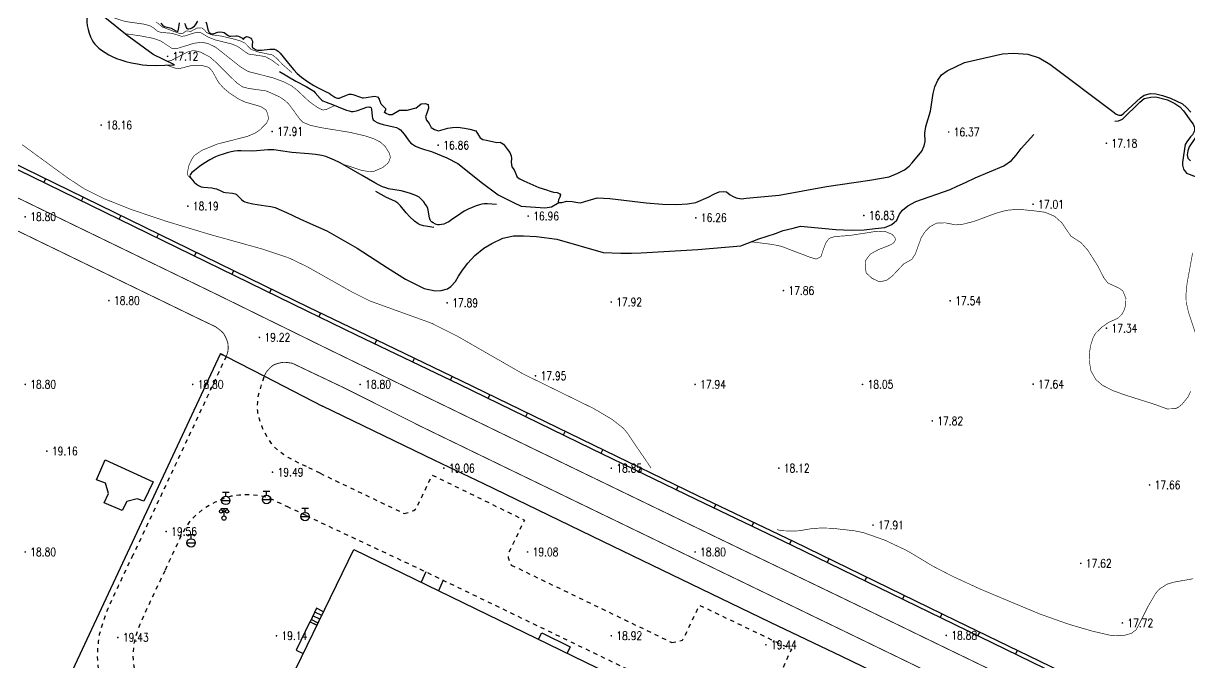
# Model space of a CAD drawing. Extents: x 404846 to 408477, y 3390929 to 3392894.
# Drawn here: x 407671.1 to 407810.4, y 3391741.2 to 3391817.5 of the extents above; entities that cross this region are included whole.
import ezdxf
from ezdxf.enums import TextEntityAlignment as Align

# ---------------------------------------------------------------- set-up
doc = ezdxf.new("R2010")
doc.units = 0
doc.header["$LTSCALE"] = 0.5
doc.linetypes.add('X6', pattern=[2, 1, -1])
doc.layers.get('0').update_dxf_attribs({"linetype": 'CONTINUOUS'})
doc.layers.add('ASSIST', color=7, linetype='CONTINUOUS', plot=False)
for name, color, linetype in [('DGX', 2, 'CONTINUOUS'), ('DLDW', 11, 'CONTINUOUS'), ('DLSS', 4, 'CONTINUOUS'), ('DMTZ', 3, 'CONTINUOUS'), ('FZTZ', 7, 'CONTINUOUS'), ('GCD', 1, 'CONTINUOUS'), ('GXYZ', 2, 'CONTINUOUS'), ('JMD', 6, 'CONTINUOUS'), ('SXSS', 5, 'CONTINUOUS'), ('ZBTZ', 3, 'CONTINUOUS')]:
    doc.layers.add(name, color=color, linetype=linetype)
doc.styles.add('HZ', font='rs.shx', dxfattribs={"width": 0.8, "bigfont": 'hztxt.shx'})
doc.linetypes.add('10411', pattern='A,2,[150,AAA.SHX,S=1,R=0,X=0,Y=1],2,[151,AAA.SHX,S=1,R=0,X=0,Y=3],1e-11', length=4)
doc.linetypes.add('10421', pattern='A,2,[150,AAA.SHX,S=0.5,R=0,X=0,Y=0.5],1e-11', length=2)
doc.linetypes.add('10422', pattern='A,0.75,[150,AAA.SHX,S=0.5,R=0,X=0,Y=0.5],1.5,[177,AAA.SHX,S=1,R=0,X=0,Y=0.4],0.75', length=3)
doc.linetypes.add('1161', pattern='A,0,[149,AAA.SHX,S=0.15,R=0,X=0,Y=0],-1.6', length=1.6)
doc.linetypes.add('444', pattern='A,4.5,[145,AAA.SHX,S=1,R=0,X=0,Y=1],4.5,-0.5,[146,AAA.SHX,S=1,R=0,X=0,Y=0],-0.5', length=10)

# ---------------------------------------------------------------- blocks, each defined once
blk = doc.blocks.new('GC200')
at = {"linetype": 'Continuous', "const_width": 0.2, "flags": 128}
blk.add_lwpolyline([(-0.1, 0, 1), (0.1, 0, 1)], format="xyb", close=True, dxfattribs=at)
blk = doc.blocks.new('gc097')
for p, q in [((-0.7, 2), (-0.7, 2.3)), ((-0.7, 2.3), (0.7, 2.3)), ((0, 0.5), (0, 2.3)), ((0.7, 2.3), (0.7, 2))]:
    blk.add_line(p, q)
for centre, radius in [((-0.7, 1.6), 0.4), ((0, 0), 0.5), ((0.73, 1.6), 0.4)]:
    blk.add_circle(centre, radius)
blk = doc.blocks.new('gc133')
for p, q in [((-1, 0), (1, 0)), ((-0.8, 2), (0.8, 2)), ((0, 1), (0, 2))]:
    blk.add_line(p, q)
blk.add_circle((0, 0), 1)

msp = doc.modelspace()

# ---------------------------------------------------------------- linework, layer by layer
at = {"layer": 'ASSIST', "linetype": 'Continuous', "elevation": 22.37, "flags": 128}
msp.add_lwpolyline([(407706.205, 3391745.629), (407706.992, 3391747.253), (407706.162, 3391747.656), (407705.375, 3391746.032), (407706.205, 3391745.629)], close=True, dxfattribs=at)
at = {"layer": 'DGX', "linetype": 'Continuous', "const_width": 0.075, "flags": 128}
for points, elevation in [([(407701.687, 3391812.419), (407700.718, 3391813.129), (407699.993, 3391813.506), (407697.998, 3391813.804), (407696.735, 3391814.704), (407696.052, 3391814.992), (407694.035, 3391815.496), (407693.225, 3391815.81), (407692.232, 3391816.401), (407691.808, 3391816.401), (407690.441, 3391815.965), (407690.018, 3391815.915), (407688.91, 3391816.271), (407687.591, 3391816.382), (407687.194, 3391816.497), (407686.623, 3391816.964), (407686.262, 3391817.164), (407685.667, 3391817.347), (407683.298, 3391817.686), (407680.963, 3391818.438), (407680.727, 3391818.558)], 16.5), ([(407687.013, 3391817.622), (407687.737, 3391817.029), (407689.111, 3391816.496), (407689.843, 3391816.243), (407690.156, 3391816.249), (407690.567, 3391816.552), (407691.154, 3391816.513), (407691.862, 3391816.9), (407692.425, 3391816.929), (407692.767, 3391816.684), (407693.023, 3391816.361), (407693.574, 3391816.103), (407694.758, 3391815.949), (407696.312, 3391815.581), (407697.147, 3391815.331), (407697.581, 3391815.119), (407698.329, 3391814.367), (407699.166, 3391814.048), (407700.88, 3391813.693), (407701.355, 3391813.322), (407702.083, 3391812.563), (407703.204, 3391811.592)], 16), ([(407683.257, 3391816.23), (407685.031, 3391815.984), (407686.674, 3391815.669), (407687.554, 3391815.355), (407688.861, 3391814.486), (407689.583, 3391814.488), (407691.532, 3391815.09), (407692.417, 3391815.192), (407693.181, 3391815.068), (407694.126, 3391814.598), (407697.058, 3391812.275), (407698.006, 3391811.708), (407700.943, 3391810.964), (407702.241, 3391810.477), (407703.139, 3391810.03), (407703.738, 3391809.569), (407705.278, 3391808.129), (407706.289, 3391807.405), (407706.92, 3391807.121), (407707.29, 3391807.176), (407708.35, 3391807.662)], 17), ([(407709.211, 3391800.684), (407711.52, 3391799.92), (407712.393, 3391799.781), (407713.028, 3391799.816), (407714.065, 3391800.261), (407714.75, 3391800.843), (407714.968, 3391801.462), (407714.853, 3391801.973), (407714.325, 3391802.804), (407713.767, 3391803.296), (407712.999, 3391803.684), (407711.938, 3391804.035), (407710.14, 3391804.455), (407706.716, 3391805.01), (407705.416, 3391805.291), (407704.552, 3391805.645), (407704.15, 3391806.039), (407703.419, 3391807.045), (407702.824, 3391807.845), (407702.317, 3391808.303), (407701.657, 3391808.731), (407700.142, 3391809.398), (407698.019, 3391809.697), (407697.319, 3391809.881), (407696.657, 3391810.335), (407695.537, 3391811.408), (407694.162, 3391812.798), (407693.395, 3391813.458), (407692.299, 3391814.027), (407691.494, 3391814.233), (407690.743, 3391814.044), (407688.751, 3391813.005), (407688.26, 3391812.952)], 17.5), ([(407688.242, 3391812.476), (407689.437, 3391812.057), (407690.021, 3391812.121), (407691.321, 3391812.458), (407692.438, 3391812.443), (407693.289, 3391812.209), (407693.715, 3391811.734), (407694.451, 3391810.406), (407695.036, 3391809.75), (407695.812, 3391809.105), (407696.831, 3391808.444), (407697.615, 3391808.069), (407699.474, 3391807.54), (407700.091, 3391807.15), (407700.297, 3391806.728), (407700.423, 3391806.084), (407700.188, 3391805.57), (407699.415, 3391804.776), (407698.815, 3391804.362), (407697.906, 3391803.978), (407694.329, 3391803.066), (407692.483, 3391802.322), (407691.543, 3391801.677), (407691.234, 3391801.219), (407690.901, 3391800.495), (407690.764, 3391799.795), (407690.774, 3391799.332), (407691.436, 3391798.617)], 18), ([(407670.999, 3391802.982), (407676.432, 3391799.014), (407678.413, 3391797.712), (407680.749, 3391796.55), (407684.03, 3391795.249), (407688.04, 3391793.893), (407693.366, 3391792.283), (407699.724, 3391790.517), (407702.899, 3391789.448), (407705.02, 3391788.426), (407710.442, 3391785.376), (407712.516, 3391784.337), (407719.897, 3391781.675), (407722.949, 3391780.144), (407730.82, 3391775.629), (407739.237, 3391771.505), (407741.426, 3391770.216), (407742.77, 3391769.168), (407743.331, 3391768.506), (407743.984, 3391767.509), (407746.108, 3391764.401)], 18.5), ([(407810.551, 3391773.561), (407810.24, 3391772.89), (407809.533, 3391772.019), (407809.077, 3391771.65), (407808.726, 3391771.473), (407807.733, 3391771.454), (407806.268, 3391771.993), (407802.575, 3391773.157), (407801.212, 3391773.658), (407799.998, 3391774.281), (407799.224, 3391774.961), (407798.638, 3391775.99), (407798.427, 3391777.283), (407798.453, 3391778.13), (407798.611, 3391779.046), (407798.873, 3391779.894), (407799.185, 3391780.479), (407799.981, 3391781.235), (407800.729, 3391781.766), (407801.854, 3391782.272), (407802.342, 3391782.742), (407802.66, 3391783.362), (407802.799, 3391783.979), (407802.811, 3391784.66), (407802.46, 3391785.517), (407802.052, 3391785.835), (407800.671, 3391786.472), (407800.181, 3391787.094), (407799.435, 3391788.548), (407798.266, 3391790.387), (407797.45, 3391791.296), (407796.252, 3391792.062), (407795.174, 3391793.655), (407794.294, 3391794.44), (407793.172, 3391794.918), (407791.879, 3391795.089), (407790.667, 3391795.211), (407789.572, 3391795.247), (407788.53, 3391795.147), (407787.395, 3391794.835), (407784.668, 3391793.83), (407783.41, 3391793.504), (407782.514, 3391793.411), (407781.199, 3391793.662), (407780.2, 3391793.62), (407779.415, 3391793.197), (407778.807, 3391792.574), (407778.373, 3391791.895), (407777.658, 3391789.923), (407777.252, 3391789.297), (407776.288, 3391788.763), (407774.907, 3391787.306), (407774.211, 3391786.783), (407773.365, 3391786.62), (407772.491, 3391787.043), (407771.802, 3391787.671), (407771.685, 3391788.357), (407771.734, 3391789.182), (407772.282, 3391789.92), (407773.275, 3391790.468), (407774.371, 3391790.888), (407774.895, 3391791.134), (407775.17, 3391791.354), (407775.296, 3391791.674), (407775.215, 3391791.92), (407774.891, 3391792.284), (407774.148, 3391792.593), (407773.575, 3391792.644), (407772.656, 3391792.588), (407769.873, 3391792.154), (407768.104, 3391792.021), (407767.645, 3391791.914), (407767.314, 3391791.744), (407766.958, 3391791.221), (407766.621, 3391790.332), (407766.391, 3391789.613), (407765.822, 3391789.338), (407765.117, 3391789.538), (407761.648, 3391790.861), (407760.577, 3391791.079), (407758.095, 3391791.391)], 17.5), ([(407810.784, 3391790.078), (407810.111, 3391786.38), (407809.999, 3391785.176), (407810.014, 3391784.216), (407810.288, 3391782.995), (407811.394, 3391779.667)], 17.5), ([(407810.851, 3391751.188), (407808.53, 3391750.775), (407807.743, 3391750.541), (407806.908, 3391750.012), (407806.61, 3391749.746), (407806.272, 3391749.277), (407805.461, 3391747.89), (407804.37, 3391745.71), (407804.035, 3391745.097), (407803.502, 3391744.69), (407802.813, 3391744.474), (407802.208, 3391744.375), (407800.9, 3391744.452), (407798.774, 3391744.942), (407796.01, 3391745.749), (407792.526, 3391746.982), (407788.91, 3391748.489), (407785.403, 3391749.962), (407782.199, 3391751.433), (407779.717, 3391752.711), (407777.528, 3391754.037), (407776.536, 3391754.608), (407773.955, 3391755.819), (407771.501, 3391756.675), (407770.495, 3391756.893), (407767.684, 3391757.214), (407766.302, 3391757.237), (407765.259, 3391757.161), (407763.772, 3391756.908), (407763.024, 3391756.878), (407761.676, 3391756.915), (407761.129, 3391757.063)], 18)]:
    msp.add_lwpolyline(points, dxfattribs=dict(at, elevation=elevation))
at = {"layer": 'DLSS', "linetype": 'Continuous', "const_width": 0.1, "flags": 128}
for points, elevation in [([(407707.843, 3391778.44), (407694.099, 3391785.182), (407662.532, 3391800.48)], 18.932), ([(407694.12, 3391781.244), (407692.23, 3391782.142), (407662.008, 3391796.789)], 18.973), ([(407703.266, 3391776.897), (407702.555, 3391776.999), (407702.329, 3391777.012), (407702.198, 3391777.007), (407701.888, 3391776.965), (407701.552, 3391776.888), (407701.236, 3391776.787), (407701.022, 3391776.691), (407700.859, 3391776.581), (407700.623, 3391776.375), (407700.399, 3391776.144), (407700.19, 3391775.895), (407700.05, 3391775.655), (407699.919, 3391775.366), (407695.359, 3391777.719), (407695.452, 3391777.939), (407695.56, 3391778.304), (407695.587, 3391778.544), (407695.594, 3391778.876), (407695.575, 3391779.182), (407695.54, 3391779.372), (407695.45, 3391779.649), (407695.329, 3391779.938), (407695.169, 3391780.255), (407695.018, 3391780.493), (407694.783, 3391780.727), (407694.12, 3391781.244)], 19.286), ([(407707.843, 3391778.44), (407720.281, 3391772.395), (407729.726, 3391767.818)], 18.974), ([(407709.405, 3391773.98), (407703.266, 3391776.897)], 19.032), ([(407709.405, 3391773.98), (407718.772, 3391769.286), (407728.219, 3391764.708)], 19.019), ([(407770.486, 3391748.156), (407753.679, 3391756.243), (407729.726, 3391767.818)], 18.826), ([(407768.97, 3391745.026), (407752.176, 3391753.131), (407728.223, 3391764.706)], 18.826), ([(407770.486, 3391748.156), (407782.305, 3391742.43), (407798.6, 3391734.564), (407805.282, 3391731.278)], 18.898), ([(407768.97, 3391745.026), (407780.791, 3391739.299), (407797.077, 3391731.437), (407803.747, 3391728.157)], 18.898)]:
    msp.add_lwpolyline(points, dxfattribs=dict(at, elevation=elevation))
at = {"layer": 'DLSS', "linetype": 'X6', "flags": 128}
for points, elevation in [([(407695.359, 3391777.719), (407684.265, 3391754.084)], 19.512), ([(407704.941, 3391764.561), (407703.616, 3391765.199), (407702.775, 3391765.647), (407702.195, 3391766.026), (407701.534, 3391766.537), (407701.077, 3391766.951), (407700.76, 3391767.334), (407700.331, 3391767.983), (407699.88, 3391768.793), (407699.736, 3391769.092), (407699.599, 3391769.423), (407699.325, 3391770.235), (407699.151, 3391770.952), (407699.121, 3391771.167), (407699.105, 3391771.461), (407699.126, 3391772.294), (407699.161, 3391772.706), (407699.197, 3391772.944), (407699.328, 3391773.478), (407699.723, 3391774.784), (407699.919, 3391775.366)], 19.262), ([(407706.587, 3391763.769), (407704.941, 3391764.561)], 19.533), ([(407706.587, 3391763.769), (407716.625, 3391758.969)], 19.197), ([(407716.625, 3391758.969), (407717.151, 3391759.113), (407717.759, 3391759.349), (407718.088, 3391759.612), (407719.965, 3391763.556), (407730.975, 3391758.191), (407729.062, 3391754.197), (407729.055, 3391753.728), (407729.152, 3391753.328), (407729.392, 3391752.825)], 18.784), ([(407688.108, 3391752.264), (407690.061, 3391756.466), (407690.56, 3391757.301), (407690.907, 3391757.835), (407691.117, 3391758.118), (407691.361, 3391758.393), (407691.661, 3391758.689), (407692.051, 3391759.041), (407692.509, 3391759.416), (407692.879, 3391759.69), (407693.143, 3391759.86), (407693.487, 3391760.048), (407694.1, 3391760.344), (407694.766, 3391760.638), (407695.454, 3391760.9), (407696, 3391761.071), (407696.361, 3391761.14), (407696.896, 3391761.199), (407697.49, 3391761.233), (407698.036, 3391761.238), (407698.663, 3391761.196), (407699.316, 3391761.121), (407699.763, 3391761.05), (407700.094, 3391760.966), (407700.486, 3391760.827), (407700.905, 3391760.646), (407702.652, 3391759.801)], 19.53), ([(407704.903, 3391758.72), (407702.652, 3391759.801)], 19.54), ([(407704.903, 3391758.72), (407718.529, 3391752.332), (407734.862, 3391744.463), (407753.351, 3391735.554), (407761.021, 3391731.761)], 19.226), ([(407693.573, 3391727.14), (407686.572, 3391730.575), (407685.486, 3391731.278), (407684.872, 3391731.722), (407684.348, 3391732.199), (407683.726, 3391732.852), (407682.997, 3391733.696), (407682.422, 3391734.433), (407681.846, 3391735.29), (407681.378, 3391736.079), (407681.13, 3391736.599), (407680.857, 3391737.324), (407680.547, 3391738.315), (407680.307, 3391739.256), (407680.158, 3391740.149), (407680.046, 3391741.187), (407680.003, 3391741.935), (407680.024, 3391742.666), (407680.12, 3391743.712), (407680.249, 3391744.556), (407680.409, 3391745.201), (407680.645, 3391745.972), (407680.974, 3391746.921), (407681.274, 3391747.692), (407681.707, 3391748.665), (407682.48, 3391750.308), (407684.265, 3391754.084)], 19.449), ([(407688.031, 3391734.691), (407687.6, 3391734.988), (407687.304, 3391735.256), (407686.836, 3391735.753), (407686.349, 3391736.315), (407685.92, 3391736.851), (407685.494, 3391737.478), (407685.144, 3391738.054), (407685.031, 3391738.295), (407684.878, 3391738.708), (407684.649, 3391739.437), (407684.467, 3391740.134), (407684.367, 3391740.759), (407684.287, 3391741.497), (407684.255, 3391742.015), (407684.271, 3391742.442), (407684.347, 3391743.245), (407684.435, 3391743.796), (407684.587, 3391744.336), (407684.796, 3391744.977), (407685.078, 3391745.758), (407685.262, 3391746.203), (407686.331, 3391748.507), (407688.108, 3391752.264)], 19.452), ([(407729.392, 3391752.825), (407737.102, 3391749.111), (407748.565, 3391743.587)], 19.128), ([(407748.565, 3391743.587), (407749.291, 3391743.707), (407749.856, 3391743.874), (407750.044, 3391744.141), (407751.882, 3391748.029), (407762.861, 3391742.778), (407760.999, 3391738.691), (407760.968, 3391738.21), (407761.095, 3391737.904), (407761.47, 3391737.294)], 19.321)]:
    msp.add_lwpolyline(points, dxfattribs=dict(at, elevation=elevation))
at = {"layer": 'DMTZ', "linetype": '10411', "elevation": 17.844, "flags": 128}
msp.add_lwpolyline([(407643.83, 3391830.889), (407644.708, 3391830.644), (407645.226, 3391830.539), (407645.52, 3391830.517), (407645.867, 3391830.518), (407646.585, 3391830.563), (407647.77, 3391830.675), (407650.302, 3391830.886), (407651.664, 3391830.971), (407652.793, 3391830.983), (407653.848, 3391830.927), (407654.318, 3391830.871), (407654.737, 3391830.791), (407654.985, 3391830.721), (407655.295, 3391830.595), (407655.756, 3391830.354), (407656.137, 3391830.107), (407656.397, 3391829.891), (407656.564, 3391829.684), (407656.652, 3391829.513), (407656.729, 3391829.318), (407656.851, 3391828.877), (407656.954, 3391828.299), (407657.02, 3391827.656), (407657.02, 3391827.281), (407656.979, 3391826.814), (407656.905, 3391826.319), (407656.796, 3391825.764), (407656.644, 3391825.133), (407656.468, 3391824.51), (407656.245, 3391823.892), (407655.5, 3391822.066), (407655.309, 3391821.499), (407655.001, 3391820.439), (407654.173, 3391817.315), (407654, 3391816.76), (407653.552, 3391815.473), (407653.366, 3391814.864), (407653.232, 3391814.291), (407653.184, 3391813.842), (407653.195, 3391813.619), (407653.24, 3391813.307), (407653.312, 3391812.972), (407653.403, 3391812.646), (407653.559, 3391812.236), (407653.665, 3391812.052), (407653.806, 3391811.868), (407653.977, 3391811.685), (407654.224, 3391811.461), (407654.499, 3391811.245), (407654.851, 3391810.999), (407655.269, 3391810.736), (407655.72, 3391810.479), (407656.093, 3391810.282), (407656.455, 3391810.12), (407656.928, 3391809.941), (407657.488, 3391809.761), (407658.033, 3391809.616), (407658.506, 3391809.52), (407658.954, 3391809.476), (407659.409, 3391809.47), (407659.801, 3391809.501), (407660.143, 3391809.573), (407660.375, 3391809.679), (407660.578, 3391809.875), (407660.775, 3391810.15), (407661.206, 3391810.831), (407661.446, 3391811.121), (407661.568, 3391811.215), (407662.12, 3391811.459), (407662.2, 3391811.518), (407662.312, 3391811.636), (407662.481, 3391811.889), (407662.631, 3391812.183), (407662.902, 3391812.788), (407663.208, 3391813.422), (407663.436, 3391813.976), (407663.57, 3391814.434), (407663.592, 3391814.609), (407663.587, 3391814.899), (407663.468, 3391815.855), (407663.444, 3391816.178), (407663.451, 3391816.417), (407663.495, 3391816.617), (407663.626, 3391816.85), (407664.138, 3391817.489), (407664.31, 3391817.753), (407664.354, 3391817.852), (407664.383, 3391817.947), (407664.447, 3391818.368), (407664.45, 3391818.588), (407664.431, 3391818.7), (407664.417, 3391818.729), (407664.368, 3391818.774), (407664.261, 3391818.813), (407664.135, 3391818.82), (407664.016, 3391818.801), (407663.889, 3391818.741), (407663.432, 3391818.44), (407663.264, 3391818.351), (407663.124, 3391818.317), (407662.973, 3391818.333), (407662.803, 3391818.383), (407662.573, 3391818.481), (407662.328, 3391818.614), (407662.224, 3391818.685), (407662.057, 3391818.828), (407661.892, 3391818.998), (407661.748, 3391819.177), (407661.644, 3391819.347), (407661.596, 3391819.487), (407661.617, 3391819.672), (407661.707, 3391819.884), (407661.843, 3391820.11), (407662.171, 3391820.553), (407662.519, 3391820.994), (407662.761, 3391821.254), (407662.986, 3391821.434), (407663.074, 3391821.466), (407663.109, 3391821.462), (407663.14, 3391821.44), (407663.206, 3391821.349), (407663.377, 3391821.04), (407663.547, 3391820.829), (407663.772, 3391820.611), (407663.999, 3391820.45), (407664.138, 3391820.405), (407664.224, 3391820.43), (407664.368, 3391820.554), (407664.769, 3391821.071), (407664.929, 3391821.237), (407665.084, 3391821.356), (407665.261, 3391821.465), (407665.663, 3391821.652), (407665.994, 3391821.767), (407666.338, 3391821.861), (407667.067, 3391821.996), (407667.64, 3391822.045), (407667.913, 3391822.038), (407668.234, 3391822.004), (407668.884, 3391821.876), (407669.149, 3391821.794), (407669.242, 3391821.754), (407669.437, 3391821.648), (407669.691, 3391821.476), (407670.738, 3391820.67), (407671.029, 3391820.496), (407671.154, 3391820.441), (407671.526, 3391820.332), (407672.02, 3391820.253), (407672.547, 3391820.223), (407673.055, 3391820.247), (407673.451, 3391820.315), (407673.618, 3391820.366), (407673.758, 3391820.429), (407674.017, 3391820.627), (407674.438, 3391821.036), (407675.268, 3391821.886), (407675.75, 3391822.326), (407675.953, 3391822.479), (407676.137, 3391822.589), (407676.452, 3391822.722), (407676.702, 3391822.785), (407676.798, 3391822.778), (407676.892, 3391822.741), (407677.076, 3391822.593), (407677.297, 3391822.308), (407677.755, 3391821.565), (407677.912, 3391821.348), (407678.143, 3391821.124), (407678.85, 3391820.525), (407679.033, 3391820.329), (407679.138, 3391820.157), (407679.169, 3391820.044), (407679.182, 3391819.873), (407679.142, 3391819.527), (407679.047, 3391819.143), (407678.801, 3391818.309), (407678.73, 3391817.97), (407678.722, 3391817.606), (407678.773, 3391817.189), (407678.873, 3391816.741), (407679.01, 3391816.289), (407679.173, 3391815.857), (407679.35, 3391815.47), (407679.509, 3391815.189), (407679.658, 3391814.987), (407679.859, 3391814.775), (407680.151, 3391814.518), (407680.482, 3391814.267), (407680.893, 3391813.99), (407681.359, 3391813.709), (407681.827, 3391813.455), (407682.258, 3391813.268), (407682.766, 3391813.094), (407683.378, 3391812.921), (407684.058, 3391812.757), (407684.75, 3391812.615), (407685.362, 3391812.51), (407685.893, 3391812.457), (407686.876, 3391812.442), (407689.176, 3391812.499)], dxfattribs=at)
at = {"layer": 'DMTZ', "linetype": '10421', "flags": 128}
for points, elevation in [([(407701.746, 3391811.697), (407703.688, 3391810.565), (407704.923, 3391809.929), (407705.514, 3391809.576), (407705.808, 3391809.35), (407705.987, 3391809.169), (407706.575, 3391808.494), (407706.77, 3391808.313), (407706.902, 3391808.223), (407707.299, 3391808.044), (407708.048, 3391807.791), (407709.395, 3391807.219), (407709.722, 3391807.098), (407710.039, 3391807.007), (407710.287, 3391806.961), (407710.516, 3391806.951), (407710.705, 3391806.979), (407710.922, 3391807.036), (407711.839, 3391807.357), (407712.124, 3391807.442), (407712.412, 3391807.486), (407712.525, 3391807.475), (407712.586, 3391807.453), (407712.635, 3391807.418), (407712.671, 3391807.368), (407712.72, 3391807.21), (407712.799, 3391806.386), (407712.843, 3391806.14), (407712.932, 3391805.963), (407713.016, 3391805.871), (407713.119, 3391805.787), (407713.377, 3391805.644), (407713.691, 3391805.527), (407714.105, 3391805.412), (407715.354, 3391805.121), (407715.683, 3391805.016), (407715.963, 3391804.889), (407716.166, 3391804.748), (407716.384, 3391804.527), (407716.602, 3391804.257), (407717.232, 3391803.398), (407717.428, 3391803.177), (407717.601, 3391803.033), (407717.955, 3391802.824), (407718.434, 3391802.615), (407719.037, 3391802.406), (407719.863, 3391802.157)], 16.896), ([(407801.496, 3391805.784), (407801.945, 3391805.828), (407802.429, 3391806.046), (407804.46, 3391808.05), (407805.016, 3391808.494), (407805.789, 3391808.641), (407806.382, 3391808.68), (407807.767, 3391808.343), (407808.66, 3391807.894), (407809.24, 3391807.502), (407809.689, 3391807.028), (407810.579, 3391805.793), (407810.852, 3391805.416), (407811, 3391805.038), (407810.993, 3391804.626), (407810.78, 3391804.156), (407810.539, 3391803.922), (407810.097, 3391803.318), (407809.889, 3391802.991), (407809.565, 3391800.881), (407809.582, 3391800.545), (407809.694, 3391800.054), (407810.037, 3391799.573), (407811.209, 3391799.158), (407811.985, 3391798.994), (407812.474, 3391798.838), (407812.832, 3391798.662), (407813.173, 3391798.368), (407813.723, 3391797.882), (407814.292, 3391797.329), (407814.765, 3391796.992), (407815.343, 3391796.663), (407816.054, 3391796.292), (407816.426, 3391796.029), (407817.001, 3391795.494), (407817.974, 3391794.129), (407818.444, 3391793.462), (407818.592, 3391793.146), (407818.695, 3391792.823), (407818.697, 3391792.182), (407818.718, 3391791.534), (407818.78, 3391791.018), (407819.038, 3391790.337), (407821.638, 3391786.553), (407821.893, 3391786.058), (407822.005, 3391785.629), (407822.03, 3391785.125), (407821.945, 3391784.408), (407821.8, 3391783.503)], 16.518), ([(407710.991, 3391790.641), (407714.617, 3391788.298), (407716.795, 3391786.921), (407719.023, 3391785.814), (407720.335, 3391785.539), (407721.027, 3391785.57), (407721.782, 3391785.796), (407722.19, 3391786.061), (407722.746, 3391786.674), (407723.118, 3391787.274), (407723.574, 3391788.027), (407724.225, 3391788.826), (407725.059, 3391789.746), (407726.131, 3391790.626), (407727.098, 3391791.179), (407728.388, 3391791.845), (407729.694, 3391792.11), (407730.884, 3391792.126), (407732.433, 3391792.027), (407734.852, 3391791.723), (407740.386, 3391790.137), (407742.512, 3391790.034), (407743.77, 3391790.029), (407744.908, 3391790.097), (407751.687, 3391790.456), (407756.836, 3391790.902), (407758.976, 3391791.733), (407760.956, 3391792.399), (407761.897, 3391792.748), (407763.068, 3391793.024), (407763.968, 3391793.242), (407768.18, 3391792.873), (407769.998, 3391792.799), (407771.554, 3391792.808), (407772.87, 3391792.967), (407774.033, 3391793.101), (407774.867, 3391793.449), (407775.438, 3391793.99), (407775.768, 3391794.68), (407776.143, 3391795.174), (407776.779, 3391795.694), (407777.743, 3391796.218), (407781.845, 3391797.621), (407782.668, 3391798.046), (407783.677, 3391798.484), (407784.826, 3391799.021), (407788.222, 3391800.471), (407789.141, 3391801.082), (407789.711, 3391801.731), (407790.323, 3391802.512), (407791.806, 3391804.207)], 17.44), ([(407727.643, 3391795.832), (407726.579, 3391795.917), (407726.171, 3391795.927), (407725.912, 3391795.901), (407725.616, 3391795.824), (407725.205, 3391795.679), (407724.755, 3391795.495), (407724.258, 3391795.27), (407723.786, 3391795.032), (407723.393, 3391794.788), (407722.26, 3391793.998), (407721.934, 3391793.796), (407721.665, 3391793.651), (407721.347, 3391793.514), (407721.092, 3391793.44), (407720.849, 3391793.411), (407720.62, 3391793.433), (407720.369, 3391793.515), (407720.081, 3391793.643), (407719.887, 3391793.763), (407719.795, 3391793.855), (407719.714, 3391794.009), (407719.641, 3391794.259), (407719.483, 3391795.177), (407719.431, 3391795.358), (407719.304, 3391795.628), (407719.161, 3391795.863), (407718.949, 3391796.156), (407718.765, 3391796.374), (407718.58, 3391796.561), (407718.403, 3391796.703), (407718.026, 3391796.911), (407717.386, 3391797.161), (407716.678, 3391797.37), (407716.265, 3391797.463), (407714.762, 3391797.72), (407714.414, 3391797.816), (407714.036, 3391797.968), (407713.617, 3391798.168), (407713.123, 3391798.432), (407711.618, 3391799.308), (407709.54, 3391800.51), (407708.883, 3391800.858), (407708.285, 3391801.151), (407707.758, 3391801.382), (407707.259, 3391801.567), (407706.764, 3391801.703), (407706.022, 3391801.822), (407705.222, 3391801.905), (407703.191, 3391802.069), (407701.068, 3391802.357), (407700.632, 3391802.386), (407700.332, 3391802.383), (407698.559, 3391802.211), (407697.152, 3391802.237), (407696.706, 3391802.23), (407696.361, 3391802.192), (407695.964, 3391802.119), (407695.475, 3391802.004), (407694.98, 3391801.864), (407694.471, 3391801.692), (407694.085, 3391801.529), (407693.419, 3391801.173), (407692.703, 3391800.734), (407692.185, 3391800.372), (407691.562, 3391799.916), (407691.257, 3391799.653), (407691.122, 3391799.5), (407691.061, 3391799.402), (407691.028, 3391799.269), (407691.062, 3391799.132), (407691.148, 3391798.971), (407691.324, 3391798.736), (407691.549, 3391798.498), (407691.797, 3391798.28), (407692.044, 3391798.105), (407692.214, 3391798.016), (407692.387, 3391797.959), (407692.636, 3391797.91), (407693.636, 3391797.825), (407693.976, 3391797.771), (407694.199, 3391797.696), (407694.79, 3391797.419), (407695.027, 3391797.324), (407695.297, 3391797.272), (407696.127, 3391797.19), (407696.417, 3391797.124), (407696.533, 3391797.073), (407696.679, 3391796.967), (407697.207, 3391796.431), (407697.41, 3391796.257), (407697.585, 3391796.165), (407697.849, 3391796.076), (407698.556, 3391795.921), (407700.105, 3391795.692), (407700.696, 3391795.589), (407701.194, 3391795.47), (407701.656, 3391795.306), (407702.566, 3391794.907), (407704.169, 3391794.129), (407705.38, 3391793.581), (407707.384, 3391792.721), (407710.991, 3391790.641)], 17.368), ([(407719.863, 3391802.157), (407721.715, 3391801.423), (407723.014, 3391800.757), (407724.195, 3391799.84), (407725.816, 3391798.494), (407727.862, 3391797.013), (407729.686, 3391796.071), (407730.592, 3391795.638), (407733.419, 3391795.458), (407734.213, 3391795.566), (407735.091, 3391796.095)], 17.048), ([(407720.173, 3391793.114), (407719.426, 3391793.202), (407718.911, 3391793.293), (407718.53, 3391793.407), (407718.278, 3391793.541), (407717.835, 3391793.876), (407717.29, 3391794.388), (407716.857, 3391794.852), (407716.18, 3391795.678), (407715.861, 3391795.996), (407715.486, 3391796.229), (407714.513, 3391796.696), (407713.25, 3391797.385)], 16.348)]:
    msp.add_lwpolyline(points, dxfattribs=dict(at, elevation=elevation))
at = {"layer": 'DMTZ', "linetype": '10422', "elevation": 19.572, "flags": 128}
msp.add_lwpolyline([(407694.546, 3391726.021), (407674.778, 3391735.456), (407694.669, 3391778.041), (407695.359, 3391777.719)], dxfattribs=at)
at = {"layer": 'FZTZ', "linetype": 'Continuous', "elevation": 19.606, "flags": 128}
msp.add_lwpolyline([(407680.91, 3391765.394), (407686.655, 3391762.753), (407685.515, 3391760.442), (407684.745, 3391760.724), (407683.475, 3391760.415), (407682.931, 3391759.342), (407680.804, 3391760.24), (407681.308, 3391761.362), (407680.929, 3391762.582), (407679.865, 3391762.977), (407680.91, 3391765.394)], close=True, dxfattribs=at)
at = {"layer": 'JMD', "linetype": 'Continuous'}
for p, q in [((407706.162, 3391747.656), (407705.375, 3391746.032)), ((407706.992, 3391747.253), (407706.162, 3391747.656)), ((407706.338, 3391745.903), (407705.508, 3391746.306)), ((407706.556, 3391746.353), (407705.726, 3391746.756)), ((407706.774, 3391746.803), (407705.944, 3391747.206)), ((407706.205, 3391745.629), (407706.992, 3391747.253))]:
    msp.add_line(p, q, dxfattribs=at)
at = {"layer": 'JMD', "linetype": '444', "flags": 128}
for points, elevation in [([(407694.546, 3391726.021), (407674.778, 3391735.456), (407694.669, 3391778.041), (407694.682, 3391778.068), (407695.359, 3391777.719), (407699.919, 3391775.366), (407706.863, 3391771.783)], 21.533), ([(407726.114, 3391762.494), (407720.277, 3391765.312), (407706.863, 3391771.783)], 21.747), ([(407768.871, 3391741.893), (407760.377, 3391745.951), (407740.35, 3391755.637), (407726.114, 3391762.494)], 21.507), ([(407803.202, 3391725.319), (407783.624, 3391734.768), (407768.871, 3391741.893)], 21.426)]:
    msp.add_lwpolyline(points, dxfattribs=dict(at, elevation=elevation))
at = {"layer": 'JMD', "linetype": 'Continuous', "flags": 128}
for points, elevation in [([(407753.491, 3391733.867), (407790.086, 3391716.122), (407779.687, 3391694.676), (407700.19, 3391733.224), (407710.589, 3391754.671), (407748.356, 3391736.357)], 31.808), ([(407706.205, 3391745.629), (407705.363, 3391746.037), (407703.727, 3391742.664), (407704.569, 3391742.256)], 29.308), ([(407732.679, 3391743.959), (407733.051, 3391744.724), (407736.459, 3391743.071), (407736.088, 3391742.306)], 25.56)]:
    msp.add_lwpolyline(points, dxfattribs=dict(at, elevation=elevation))
at = {"layer": 'SXSS', "linetype": 'Continuous'}
for p, q in [((407673.783, 3391798.905), (407673.564, 3391798.455)), ((407678.277, 3391796.712), (407678.058, 3391796.263)), ((407682.77, 3391794.52), (407682.551, 3391794.071)), ((407687.264, 3391792.328), (407687.045, 3391791.878)), ((407691.758, 3391790.135), (407691.539, 3391789.686)), ((407696.252, 3391787.943), (407696.032, 3391787.493)), ((407700.745, 3391785.75), (407700.526, 3391785.301)), ((407706.625, 3391782.89), (407706.407, 3391782.439)), ((407713.326, 3391779.661), (407713.109, 3391779.211)), ((407717.833, 3391777.496), (407717.616, 3391777.046)), ((407722.34, 3391775.331), (407722.123, 3391774.88)), ((407726.84, 3391773.152), (407726.621, 3391772.702)), ((407731.338, 3391770.968), (407731.119, 3391770.518)), ((407735.836, 3391768.785), (407735.617, 3391768.335)), ((407740.333, 3391766.6), (407740.114, 3391766.15)), ((407744.83, 3391764.413), (407744.611, 3391763.964)), ((407749.326, 3391762.227), (407749.107, 3391761.777)), ((407753.83, 3391760.056), (407753.615, 3391759.605)), ((407758.343, 3391757.903), (407758.128, 3391757.452)), ((407762.856, 3391755.751), (407762.641, 3391755.299)), ((407767.353, 3391753.565), (407767.134, 3391753.115)), ((407771.849, 3391751.377), (407771.63, 3391750.927)), ((407776.344, 3391749.189), (407776.126, 3391748.739)), ((407780.84, 3391747.001), (407780.621, 3391746.551)), ((407785.338, 3391744.816), (407785.12, 3391744.366)), ((407789.837, 3391742.634), (407789.619, 3391742.184))]:
    msp.add_line(p, q, dxfattribs=at)
at = {"layer": 'SXSS', "linetype": 'Continuous', "flags": 128}
for points, elevation in [([(407687.551, 3391817.48), (407687.759, 3391817.229), (407687.868, 3391817.153), (407688.008, 3391817.09), (407688.779, 3391816.87), (407689.36, 3391816.589), (407689.504, 3391816.545), (407689.573, 3391816.547), (407689.622, 3391816.586), (407689.672, 3391816.714), (407689.791, 3391817.509)], 15.855), ([(407690.39, 3391817.467), (407690.465, 3391817.314), (407690.583, 3391816.95), (407690.654, 3391816.834), (407690.763, 3391816.796), (407690.915, 3391816.808), (407691.091, 3391816.858), (407691.271, 3391816.933), (407691.561, 3391817.109), (407691.712, 3391817.298), (407691.955, 3391817.743)], 15.855), ([(407692.947, 3391817.643), (407693.006, 3391817.457), (407693.163, 3391816.741), (407693.231, 3391816.534), (407693.328, 3391816.385), (407693.531, 3391816.269), (407693.711, 3391816.215), (407693.804, 3391816.213), (407693.906, 3391816.243), (407694.223, 3391816.379), (407694.359, 3391816.412), (407694.685, 3391816.444), (407694.934, 3391816.428), (407695.12, 3391816.358), (407695.602, 3391816.027), (407695.75, 3391815.95), (407695.931, 3391815.921), (407696.493, 3391815.971), (407696.682, 3391815.962), (407696.842, 3391815.916), (407697.07, 3391815.816), (407697.22, 3391815.725), (407697.393, 3391815.574), (407697.441, 3391815.583), (407697.599, 3391815.79), (407697.689, 3391815.864), (407697.787, 3391815.881), (407697.962, 3391815.857), (407698.082, 3391815.818), (407698.24, 3391815.74), (407698.314, 3391815.684), (407698.385, 3391815.591), (407698.467, 3391815.418), (407698.484, 3391815.33), (407698.451, 3391814.834), (407698.466, 3391814.649), (407698.513, 3391814.571), (407698.615, 3391814.483), (407698.867, 3391814.335), (407698.955, 3391814.299), (407699.084, 3391814.275), (407699.558, 3391814.264), (407700.565, 3391814.369), (407700.873, 3391814.385), (407701.136, 3391814.363), (407701.31, 3391814.303), (407701.566, 3391814.132), (407701.825, 3391813.885), (407702.183, 3391813.465), (407702.801, 3391812.657), (407703.425, 3391811.935), (407703.847, 3391811.494), (407704.36, 3391811.052), (407705.063, 3391810.529), (407705.819, 3391810.036), (407706.326, 3391809.751), (407707.287, 3391809.301), (407707.65, 3391809.115), (407707.861, 3391808.986), (407708.327, 3391808.644), (407708.483, 3391808.557), (407708.65, 3391808.519), (407708.886, 3391808.551), (407709.149, 3391808.642), (407709.858, 3391808.947), (407710.051, 3391809.005), (407710.18, 3391809.021), (407710.31, 3391809.012), (407710.503, 3391808.968), (407711.414, 3391808.634), (407711.605, 3391808.583), (407711.732, 3391808.567), (407712.071, 3391808.597), (407713.093, 3391808.79), (407713.431, 3391808.684), (407713.633, 3391808.469)], 15.855), ([(407781.476, 3391811.813), (407783.551, 3391812.773), (407788.066, 3391813.81), (407789.396, 3391813.912), (407791.092, 3391813.794), (407792.47, 3391813.34), (407793.725, 3391812.599), (407801.244, 3391806.926), (407801.669, 3391806.632), (407801.979, 3391806.497), (407802.29, 3391806.505), (407802.584, 3391806.725), (407804.562, 3391808.557), (407804.995, 3391808.9), (407805.738, 3391809.107), (407806.401, 3391809.05), (407807.205, 3391808.848), (407808.136, 3391808.524), (407809.558, 3391807.845), (407810.062, 3391807.404), (407810.581, 3391806.876)], 15.853), ([(407717.996, 3391807.356), (407718.66, 3391807.852), (407719.134, 3391807.895), (407719.463, 3391807.79), (407719.513, 3391807.338), (407719.38, 3391806.848), (407719.183, 3391806.306), (407719.269, 3391805.891), (407719.587, 3391805.524), (407719.848, 3391805.053), (407720.252, 3391804.803), (407720.735, 3391804.649), (407721.266, 3391804.794), (407721.825, 3391804.954), (407722.385, 3391805.042), (407723.019, 3391805.057), (407723.815, 3391804.972), (407724.473, 3391804.835), (407725.183, 3391804.633), (407725.481, 3391804.126), (407725.696, 3391803.815), (407725.998, 3391803.622), (407726.444, 3391803.504), (407727.672, 3391803.257), (407728.087, 3391803.269), (407728.476, 3391803.048), (407728.736, 3391802.724), (407728.944, 3391802.391), (407729.248, 3391802.052), (407729.391, 3391801.667), (407729.432, 3391801.34), (407729.393, 3391800.916), (407729.474, 3391800.334), (407729.755, 3391800.002), (407729.965, 3391799.523), (407730.124, 3391799.11), (407730.418, 3391798.895), (407730.909, 3391798.689), (407732.684, 3391797.881), (407733.629, 3391797.579), (407734.046, 3391797.446), (407734.441, 3391797.32), (407734.887, 3391797.274), (407735.202, 3391797.125), (407735.277, 3391796.98), (407735.193, 3391796.717), (407735.065, 3391796.394), (407734.995, 3391796.174), (407735.091, 3391796.095), (407735.456, 3391796.1), (407736.052, 3391796.224), (407736.672, 3391796.196), (407737.359, 3391796.073), (407737.688, 3391796.041), (407738.196, 3391796.193), (407739.649, 3391796.649), (407741.173, 3391796.574), (407745.511, 3391796.06), (407747.452, 3391795.893), (407749.131, 3391795.844), (407750.451, 3391795.912), (407751.454, 3391796.099), (407752.912, 3391796.723), (407753.672, 3391797.134), (407754.253, 3391797.36), (407754.714, 3391797.413), (407755.121, 3391797.349), (407755.541, 3391796.997), (407755.85, 3391796.826), (407756.275, 3391796.642), (407756.911, 3391796.511), (407757.472, 3391796.599), (407761.405, 3391796.94), (407767.066, 3391797.99), (407772.243, 3391798.734), (407774.557, 3391799.157), (407775.565, 3391799.586), (407776.37, 3391799.983), (407776.918, 3391800.413), (407777.292, 3391800.826), (407778.456, 3391802.197), (407778.711, 3391802.843), (407778.857, 3391803.377), (407778.808, 3391804.361), (407778.934, 3391805.142), (407779.496, 3391806.974), (407779.799, 3391809.085), (407779.984, 3391809.868), (407780.36, 3391810.668), (407780.804, 3391811.301), (407781.476, 3391811.813)], 15.853), ([(407717.996, 3391807.356), (407716.935, 3391807.074), (407716.052, 3391807.078), (407715.182, 3391806.539), (407714.836, 3391806.551), (407714.452, 3391806.691), (407714.261, 3391806.812), (407714.446, 3391807.172), (407714.43, 3391807.277), (407713.873, 3391807.829), (407713.633, 3391808.469)], 15.855), ([(407811.124, 3391803.847), (407810.388, 3391802.711), (407810.201, 3391802.231), (407810.12, 3391801.761), (407810.225, 3391801.359), (407810.539, 3391801.037)], 15.853)]:
    msp.add_lwpolyline(points, dxfattribs=dict(at, elevation=elevation))
at = {"layer": 'SXSS', "linetype": '10422', "flags": 128}
for points, elevation in [([(407705.02, 3391783.109), (407655.047, 3391807.49)], 22.726), ([(407710.911, 3391780.267), (407705.022, 3391783.108)], 22.833), ([(408167.848, 3391711.483), (408157.476, 3391726.378), (408130.272, 3391730.162), (408109.43, 3391732.777), (408091.82, 3391735.157), (408071.419, 3391737.794), (408059.48, 3391737.491), (408046.723, 3391737.157), (408031.232, 3391736.62), (408012.414, 3391736.025), (407989.08, 3391735.534), (407976.129, 3391735.177), (407961.858, 3391734.698), (407950.285, 3391734.295), (407935.828, 3391733.927), (407921.958, 3391733.47), (407904.519, 3391732.956), (407896.532, 3391732.751), (407883.695, 3391732.3), (407882.224, 3391732.279), (407881.045, 3391732.336), (407879.735, 3391732.54), (407878.82, 3391732.805), (407877.691, 3391733.198), (407874.913, 3391734.561), (407869.848, 3391736.967), (407861.22, 3391741.161), (407858.263, 3391742.638), (407857.031, 3391743.085), (407855.218, 3391743.384), (407853.823, 3391743.483), (407852.539, 3391743.322), (407851.336, 3391743.111), (407850.427, 3391742.807), (407847.129, 3391741.408), (407839.309, 3391737.985), (407831.439, 3391734.598), (407824.4, 3391731.534), (407821.958, 3391730.499), (407820.827, 3391730.159), (407819.422, 3391729.825), (407818.017, 3391729.735), (407817.038, 3391729.782), (407815.253, 3391730.102), (407813.891, 3391730.483), (407812.39, 3391731.121), (407802.305, 3391736.031), (407782.338, 3391745.715), (407762.961, 3391755.147), (407751.481, 3391760.623), (407739.004, 3391766.69), (407723.224, 3391774.352), (407710.911, 3391780.266)], 22.711)]:
    msp.add_lwpolyline(points, dxfattribs=dict(at, elevation=elevation))
at = {"layer": 'SXSS', "color": 7, "linetype": 'Continuous', "flags": 128}
for points, elevation in [([(407705.239, 3391783.558), (407655.266, 3391807.939)], 22.726), ([(407711.128, 3391780.717), (407705.239, 3391783.558)], 22.833), ([(407812.597, 3391731.576), (407802.524, 3391736.481), (407782.557, 3391746.165), (407763.178, 3391755.597), (407751.698, 3391761.073), (407739.223, 3391767.14), (407723.441, 3391774.802), (407711.128, 3391780.717)], 22.711)]:
    msp.add_lwpolyline(points, dxfattribs=dict(at, elevation=elevation))
at = {"layer": 'ZBTZ', "linetype": '1161', "flags": 128}
for points, elevation in [([(407689.176, 3391812.499), (407686.634, 3391813.755), (407683.519, 3391816.017), (407680.879, 3391818.169), (407680.445, 3391819.283), (407679.892, 3391820.684)], 16.906), ([(407719.204, 3391752.007), (407718.645, 3391750.764)], 19.449), ([(407721.266, 3391751.014), (407720.721, 3391749.758)], 19.449)]:
    msp.add_lwpolyline(points, dxfattribs=dict(at, elevation=elevation))

# ---------------------------------------------------------------- block references
at = {"layer": 'DLDW', "linetype": 'Continuous', "xscale": 0.5, "yscale": 0.5}
msp.add_blockref('gc097', (407695.107, 3391758.426, 19.291), dxfattribs=at)
at = {"layer": 'GCD', "linetype": 'Continuous'}
ref = msp.add_blockref('GC200', (407688.355, 3391813.523, 17.119), dxfattribs=dict(at, xscale=0.5, yscale=0.5, zscale=0.5))
ref.add_attrib('height', '17.12', dxfattribs={"linetype": 'Continuous', "height": 1, "style": 'HZ', "width": 0.8}).set_placement((407688.955, 3391813.523, 17.119), align=Align.MIDDLE_LEFT)
ref = msp.add_blockref('GC200', (407680.425, 3391805.327, 18.163), dxfattribs=dict(at, xscale=0.5, yscale=0.5, zscale=0.5))
ref.add_attrib('height', '18.16', dxfattribs={"linetype": 'Continuous', "height": 1, "style": 'HZ', "width": 0.8}).set_placement((407681.025, 3391805.327, 18.163), align=Align.MIDDLE_LEFT)
ref = msp.add_blockref('GC200', (407700.857, 3391804.557, 17.913), dxfattribs=dict(at, xscale=0.5, yscale=0.5, zscale=0.5))
ref.add_attrib('height', '17.91', dxfattribs={"linetype": 'Continuous', "height": 1, "style": 'HZ', "width": 0.8}).set_placement((407701.457, 3391804.557, 17.913), align=Align.MIDDLE_LEFT)
ref = msp.add_blockref('GC200', (407781.649, 3391804.496, 16.373), dxfattribs=dict(at, xscale=0.5, yscale=0.5, zscale=0.5))
ref.add_attrib('height', '16.37', dxfattribs={"linetype": 'Continuous', "height": 1, "style": 'HZ', "width": 0.8}).set_placement((407782.249, 3391804.496, 16.373), align=Align.MIDDLE_LEFT)
ref = msp.add_blockref('GC200', (407720.686, 3391802.921, 16.857), dxfattribs=dict(at, xscale=0.5, yscale=0.5, zscale=0.5))
ref.add_attrib('height', '16.86', dxfattribs={"linetype": 'Continuous', "height": 1, "style": 'HZ', "width": 0.8}).set_placement((407721.286, 3391802.921, 16.857), align=Align.MIDDLE_LEFT)
ref = msp.add_blockref('GC200', (407800.489, 3391803.151, 17.177), dxfattribs=dict(at, xscale=0.5, yscale=0.5, zscale=0.5))
ref.add_attrib('height', '17.18', dxfattribs={"linetype": 'Continuous', "height": 1, "style": 'HZ', "width": 0.8}).set_placement((407801.089, 3391803.151, 17.177), align=Align.MIDDLE_LEFT)
ref = msp.add_blockref('GC200', (407690.776, 3391795.65, 18.194), dxfattribs=dict(at, xscale=0.5, yscale=0.5, zscale=0.5))
ref.add_attrib('height', '18.19', dxfattribs={"linetype": 'Continuous', "height": 1, "style": 'HZ', "width": 0.8}).set_placement((407691.376, 3391795.65, 18.194), align=Align.MIDDLE_LEFT)
ref = msp.add_blockref('GC200', (407791.733, 3391795.871, 17.013), dxfattribs=dict(at, xscale=0.5, yscale=0.5, zscale=0.5))
ref.add_attrib('height', '17.01', dxfattribs={"linetype": 'Continuous', "height": 1, "style": 'HZ', "width": 0.8}).set_placement((407792.333, 3391795.871, 17.013), align=Align.MIDDLE_LEFT)
ref = msp.add_blockref('GC200', (407671.358, 3391794.379, 18.8), dxfattribs=dict(at, xscale=0.5, yscale=0.5, zscale=0.5))
ref.add_attrib('height', '18.80', dxfattribs={"linetype": 'Continuous', "height": 1, "style": 'HZ', "width": 0.8}).set_placement((407671.958, 3391794.379, 18.8), align=Align.MIDDLE_LEFT)
ref = msp.add_blockref('GC200', (407731.425, 3391794.467, 16.957), dxfattribs=dict(at, xscale=0.5, yscale=0.5, zscale=0.5))
ref.add_attrib('height', '16.96', dxfattribs={"linetype": 'Continuous', "height": 1, "style": 'HZ', "width": 0.8}).set_placement((407732.025, 3391794.467, 16.957), align=Align.MIDDLE_LEFT)
ref = msp.add_blockref('GC200', (407751.448, 3391794.261, 16.263), dxfattribs=dict(at, xscale=0.5, yscale=0.5, zscale=0.5))
ref.add_attrib('height', '16.26', dxfattribs={"linetype": 'Continuous', "height": 1, "style": 'HZ', "width": 0.8}).set_placement((407752.048, 3391794.261, 16.263), align=Align.MIDDLE_LEFT)
ref = msp.add_blockref('GC200', (407771.526, 3391794.531, 16.834), dxfattribs=dict(at, xscale=0.5, yscale=0.5, zscale=0.5))
ref.add_attrib('height', '16.83', dxfattribs={"linetype": 'Continuous', "height": 1, "style": 'HZ', "width": 0.8}).set_placement((407772.126, 3391794.531, 16.834), align=Align.MIDDLE_LEFT)
ref = msp.add_blockref('GC200', (407761.907, 3391785.576, 17.86), dxfattribs=dict(at, xscale=0.5, yscale=0.5, zscale=0.5))
ref.add_attrib('height', '17.86', dxfattribs={"linetype": 'Continuous', "height": 1, "style": 'HZ', "width": 0.8}).set_placement((407762.507, 3391785.576, 17.86), align=Align.MIDDLE_LEFT)
ref = msp.add_blockref('GC200', (407681.358, 3391784.379, 18.8), dxfattribs=dict(at, xscale=0.5, yscale=0.5, zscale=0.5))
ref.add_attrib('height', '18.80', dxfattribs={"linetype": 'Continuous', "height": 1, "style": 'HZ', "width": 0.8}).set_placement((407681.958, 3391784.379, 18.8), align=Align.MIDDLE_LEFT)
ref = msp.add_blockref('GC200', (407721.752, 3391784.11, 17.893), dxfattribs=dict(at, xscale=0.5, yscale=0.5, zscale=0.5))
ref.add_attrib('height', '17.89', dxfattribs={"linetype": 'Continuous', "height": 1, "style": 'HZ', "width": 0.8}).set_placement((407722.352, 3391784.11, 17.893), align=Align.MIDDLE_LEFT)
ref = msp.add_blockref('GC200', (407741.343, 3391784.207, 17.92), dxfattribs=dict(at, xscale=0.5, yscale=0.5, zscale=0.5))
ref.add_attrib('height', '17.92', dxfattribs={"linetype": 'Continuous', "height": 1, "style": 'HZ', "width": 0.8}).set_placement((407741.943, 3391784.207, 17.92), align=Align.MIDDLE_LEFT)
ref = msp.add_blockref('GC200', (407781.83, 3391784.35, 17.54), dxfattribs=dict(at, xscale=0.5, yscale=0.5, zscale=0.5))
ref.add_attrib('height', '17.54', dxfattribs={"linetype": 'Continuous', "height": 1, "style": 'HZ', "width": 0.8}).set_placement((407782.43, 3391784.35, 17.54), align=Align.MIDDLE_LEFT)
ref = msp.add_blockref('GC200', (407800.494, 3391781.081, 17.34), dxfattribs=dict(at, xscale=0.5, yscale=0.5, zscale=0.5))
ref.add_attrib('height', '17.34', dxfattribs={"linetype": 'Continuous', "height": 1, "style": 'HZ', "width": 0.8}).set_placement((407801.094, 3391781.081, 17.34), align=Align.MIDDLE_LEFT)
ref = msp.add_blockref('GC200', (407699.328, 3391779.987, 19.224), dxfattribs=dict(at, xscale=0.5, yscale=0.5, zscale=0.5))
ref.add_attrib('height', '19.22', dxfattribs={"linetype": 'Continuous', "height": 1, "style": 'HZ', "width": 0.8}).set_placement((407699.928, 3391779.987, 19.224), align=Align.MIDDLE_LEFT)
ref = msp.add_blockref('GC200', (407732.306, 3391775.402, 17.953), dxfattribs=dict(at, xscale=0.5, yscale=0.5, zscale=0.5))
ref.add_attrib('height', '17.95', dxfattribs={"linetype": 'Continuous', "height": 1, "style": 'HZ', "width": 0.8}).set_placement((407732.906, 3391775.402, 17.953), align=Align.MIDDLE_LEFT)
ref = msp.add_blockref('GC200', (407671.358, 3391774.379, 18.8), dxfattribs=dict(at, xscale=0.5, yscale=0.5, zscale=0.5))
ref.add_attrib('height', '18.80', dxfattribs={"linetype": 'Continuous', "height": 1, "style": 'HZ', "width": 0.8}).set_placement((407671.958, 3391774.379, 18.8), align=Align.MIDDLE_LEFT)
ref = msp.add_blockref('GC200', (407691.358, 3391774.379, 18.8), dxfattribs=dict(at, xscale=0.5, yscale=0.5, zscale=0.5))
ref.add_attrib('height', '18.80', dxfattribs={"linetype": 'Continuous', "height": 1, "style": 'HZ', "width": 0.8}).set_placement((407691.958, 3391774.379, 18.8), align=Align.MIDDLE_LEFT)
ref = msp.add_blockref('GC200', (407711.358, 3391774.379, 18.8), dxfattribs=dict(at, xscale=0.5, yscale=0.5, zscale=0.5))
ref.add_attrib('height', '18.80', dxfattribs={"linetype": 'Continuous', "height": 1, "style": 'HZ', "width": 0.8}).set_placement((407711.958, 3391774.379, 18.8), align=Align.MIDDLE_LEFT)
ref = msp.add_blockref('GC200', (407751.358, 3391774.379, 17.94), dxfattribs=dict(at, xscale=0.5, yscale=0.5, zscale=0.5))
ref.add_attrib('height', '17.94', dxfattribs={"linetype": 'Continuous', "height": 1, "style": 'HZ', "width": 0.8}).set_placement((407751.958, 3391774.379, 17.94), align=Align.MIDDLE_LEFT)
ref = msp.add_blockref('GC200', (407771.358, 3391774.379, 18.052), dxfattribs=dict(at, xscale=0.5, yscale=0.5, zscale=0.5))
ref.add_attrib('height', '18.05', dxfattribs={"linetype": 'Continuous', "height": 1, "style": 'HZ', "width": 0.8}).set_placement((407771.958, 3391774.379, 18.052), align=Align.MIDDLE_LEFT)
ref = msp.add_blockref('GC200', (407791.736, 3391774.398, 17.64), dxfattribs=dict(at, xscale=0.5, yscale=0.5, zscale=0.5))
ref.add_attrib('height', '17.64', dxfattribs={"linetype": 'Continuous', "height": 1, "style": 'HZ', "width": 0.8}).set_placement((407792.336, 3391774.398, 17.64), align=Align.MIDDLE_LEFT)
ref = msp.add_blockref('GC200', (407779.695, 3391770.014, 17.823), dxfattribs=dict(at, xscale=0.5, yscale=0.5, zscale=0.5))
ref.add_attrib('height', '17.82', dxfattribs={"linetype": 'Continuous', "height": 1, "style": 'HZ', "width": 0.8}).set_placement((407780.295, 3391770.014, 17.823), align=Align.MIDDLE_LEFT)
ref = msp.add_blockref('GC200', (407673.941, 3391766.417, 19.163), dxfattribs=dict(at, xscale=0.5, yscale=0.5, zscale=0.5))
ref.add_attrib('height', '19.16', dxfattribs={"linetype": 'Continuous', "height": 1, "style": 'HZ', "width": 0.8}).set_placement((407674.541, 3391766.417, 19.163), align=Align.MIDDLE_LEFT)
ref = msp.add_blockref('GC200', (407700.901, 3391763.9, 19.491), dxfattribs=dict(at, xscale=0.5, yscale=0.5, zscale=0.5))
ref.add_attrib('height', '19.49', dxfattribs={"linetype": 'Continuous', "height": 1, "style": 'HZ', "width": 0.8}).set_placement((407701.501, 3391763.9, 19.491), align=Align.MIDDLE_LEFT)
ref = msp.add_blockref('GC200', (407721.358, 3391764.379, 19.06), dxfattribs=dict(at, xscale=0.5, yscale=0.5, zscale=0.5))
ref.add_attrib('height', '19.06', dxfattribs={"linetype": 'Continuous', "height": 1, "style": 'HZ', "width": 0.8}).set_placement((407721.958, 3391764.379, 19.06), align=Align.MIDDLE_LEFT)
ref = msp.add_blockref('GC200', (407741.358, 3391764.379, 18.848), dxfattribs=dict(at, xscale=0.5, yscale=0.5, zscale=0.5))
ref.add_attrib('height', '18.85', dxfattribs={"linetype": 'Continuous', "height": 1, "style": 'HZ', "width": 0.8}).set_placement((407741.958, 3391764.379, 18.848), align=Align.MIDDLE_LEFT)
ref = msp.add_blockref('GC200', (407761.358, 3391764.379, 18.12), dxfattribs=dict(at, xscale=0.5, yscale=0.5, zscale=0.5))
ref.add_attrib('height', '18.12', dxfattribs={"linetype": 'Continuous', "height": 1, "style": 'HZ', "width": 0.8}).set_placement((407761.958, 3391764.379, 18.12), align=Align.MIDDLE_LEFT)
ref = msp.add_blockref('GC200', (407805.648, 3391762.38, 17.66), dxfattribs=dict(at, xscale=0.5, yscale=0.5, zscale=0.5))
ref.add_attrib('height', '17.66', dxfattribs={"linetype": 'Continuous', "height": 1, "style": 'HZ', "width": 0.8}).set_placement((407806.248, 3391762.38, 17.66), align=Align.MIDDLE_LEFT)
ref = msp.add_blockref('GC200', (407688.184, 3391756.819, 19.561), dxfattribs=dict(at, xscale=0.5, yscale=0.5, zscale=0.5))
ref.add_attrib('height', '19.56', dxfattribs={"linetype": 'Continuous', "height": 1, "style": 'HZ', "width": 0.8}).set_placement((407688.784, 3391756.819, 19.561), align=Align.MIDDLE_LEFT)
ref = msp.add_blockref('GC200', (407772.615, 3391757.584, 17.909), dxfattribs=dict(at, xscale=0.5, yscale=0.5, zscale=0.5))
ref.add_attrib('height', '17.91', dxfattribs={"linetype": 'Continuous', "height": 1, "style": 'HZ', "width": 0.8}).set_placement((407773.215, 3391757.584, 17.909), align=Align.MIDDLE_LEFT)
ref = msp.add_blockref('GC200', (407671.358, 3391754.379, 18.8), dxfattribs=dict(at, xscale=0.5, yscale=0.5, zscale=0.5))
ref.add_attrib('height', '18.80', dxfattribs={"linetype": 'Continuous', "height": 1, "style": 'HZ', "width": 0.8}).set_placement((407671.958, 3391754.379, 18.8), align=Align.MIDDLE_LEFT)
ref = msp.add_blockref('GC200', (407731.358, 3391754.379, 19.08), dxfattribs=dict(at, xscale=0.5, yscale=0.5, zscale=0.5))
ref.add_attrib('height', '19.08', dxfattribs={"linetype": 'Continuous', "height": 1, "style": 'HZ', "width": 0.8}).set_placement((407731.958, 3391754.379, 19.08), align=Align.MIDDLE_LEFT)
ref = msp.add_blockref('GC200', (407751.358, 3391754.379, 18.8), dxfattribs=dict(at, xscale=0.5, yscale=0.5, zscale=0.5))
ref.add_attrib('height', '18.80', dxfattribs={"linetype": 'Continuous', "height": 1, "style": 'HZ', "width": 0.8}).set_placement((407751.958, 3391754.379, 18.8), align=Align.MIDDLE_LEFT)
ref = msp.add_blockref('GC200', (407797.428, 3391753.022, 17.623), dxfattribs=dict(at, xscale=0.5, yscale=0.5, zscale=0.5))
ref.add_attrib('height', '17.62', dxfattribs={"linetype": 'Continuous', "height": 1, "style": 'HZ', "width": 0.8}).set_placement((407798.028, 3391753.022, 17.623), align=Align.MIDDLE_LEFT)
ref = msp.add_blockref('GC200', (407802.394, 3391745.913, 17.72), dxfattribs=dict(at, xscale=0.5, yscale=0.5, zscale=0.5))
ref.add_attrib('height', '17.72', dxfattribs={"linetype": 'Continuous', "height": 1, "style": 'HZ', "width": 0.8}).set_placement((407802.994, 3391745.913, 17.72), align=Align.MIDDLE_LEFT)
ref = msp.add_blockref('GC200', (407682.42, 3391744.182, 19.433), dxfattribs=dict(at, xscale=0.5, yscale=0.5, zscale=0.5))
ref.add_attrib('height', '19.43', dxfattribs={"linetype": 'Continuous', "height": 1, "style": 'HZ', "width": 0.8}).set_placement((407683.02, 3391744.182, 19.433), align=Align.MIDDLE_LEFT)
ref = msp.add_blockref('GC200', (407701.358, 3391744.379, 19.14), dxfattribs=dict(at, xscale=0.5, yscale=0.5, zscale=0.5))
ref.add_attrib('height', '19.14', dxfattribs={"linetype": 'Continuous', "height": 1, "style": 'HZ', "width": 0.8}).set_placement((407701.958, 3391744.379, 19.14), align=Align.MIDDLE_LEFT)
ref = msp.add_blockref('GC200', (407741.358, 3391744.379, 18.92), dxfattribs=dict(at, xscale=0.5, yscale=0.5, zscale=0.5))
ref.add_attrib('height', '18.92', dxfattribs={"linetype": 'Continuous', "height": 1, "style": 'HZ', "width": 0.8}).set_placement((407741.958, 3391744.379, 18.92), align=Align.MIDDLE_LEFT)
ref = msp.add_blockref('GC200', (407781.364, 3391744.424, 18.88), dxfattribs=dict(at, xscale=0.5, yscale=0.5, zscale=0.5))
ref.add_attrib('height', '18.88', dxfattribs={"linetype": 'Continuous', "height": 1, "style": 'HZ', "width": 0.8}).set_placement((407781.964, 3391744.424, 18.88), align=Align.MIDDLE_LEFT)
ref = msp.add_blockref('GC200', (407759.824, 3391743.3, 19.44), dxfattribs=dict(at, xscale=0.5, yscale=0.5, zscale=0.5))
ref.add_attrib('height', '19.44', dxfattribs={"linetype": 'Continuous', "height": 1, "style": 'HZ', "width": 0.8}).set_placement((407760.424, 3391743.3, 19.44), align=Align.MIDDLE_LEFT)
at = {"layer": 'GXYZ', "linetype": 'Continuous', "xscale": 0.5, "yscale": 0.5}
for p in [(407695.307, 3391760.531, 19.383), (407700.185, 3391760.641, 19.279), (407704.778, 3391758.605, 19.193), (407691.174, 3391755.458, 19.408)]:
    msp.add_blockref('gc133', p, dxfattribs=at)

doc.saveas('drawing.dxf')
